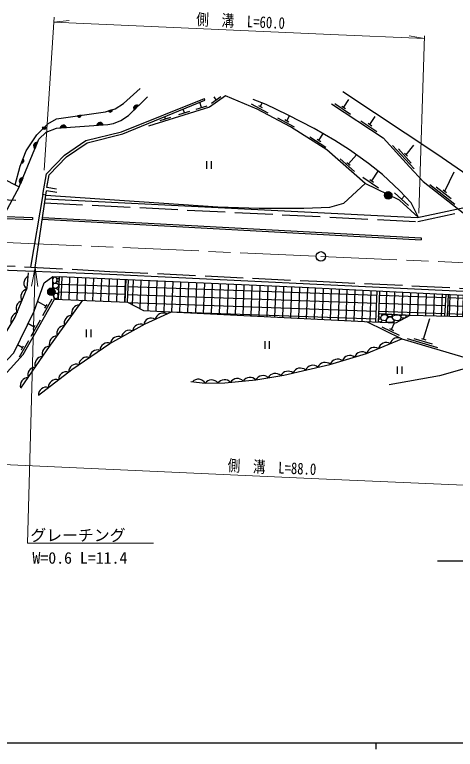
# Model space of a CAD drawing. Units: millimetres at full size, sheet at 1:1000; details may follow other scales. Extents: x 40000 to 680000, y 20000 to 380000.
# Drawn here: x 111074 to 180515, y 204000 to 319736 of the extents above; entities that cross this region are included whole.
import ezdxf
from ezdxf.enums import TextEntityAlignment as Align

# ---------------------------------------------------------------- set-up
doc = ezdxf.new("R2010")
doc.units = ezdxf.units.MM
doc.header["$LTSCALE"] = 1000
doc.linetypes.add('CHAIN', pattern=[18.5, 12, -1.5, 3.5, -1.5])
doc.linetypes.add('DASHED', pattern=[7.5, 6, -1.5])
for name, color, linetype, lineweight in [('M-BGD', 7, 'Continuous', 25), ('M-BMK', 2, 'CHAIN', 13), ('M-BMK-SRVR', 3, 'Continuous', 25), ('M-STR-HTXT', 7, 'Continuous', 13), ('M-STR-STR1', 1, 'Continuous', 25), ('M-TTL-BAND', 7, 'Continuous', 25)]:
    doc.layers.add(name, color=color, linetype=linetype, lineweight=lineweight)
doc.styles.add('ＭＳ ゴシック', font='')
doc.styles.get('ＭＳ ゴシック').set_extended_font_data('MS Gothic')
pattern_1 = [(88, (-0, -0), (-1249.2385, 43.6244), []), (178, (-0, -0), (-43.6244, -1249.2385), [])]

# ---------------------------------------------------------------- blocks, each defined once
blk = doc.blocks.new('open_arrow')
at = {"color": 0, "linetype": 'Continuous', "lineweight": -2}
blk.add_lwpolyline([(7.5, 1.25), (0, 0), (7.5, -1.25)], dxfattribs=at)

msp = doc.modelspace()

# ---------------------------------------------------------------- hatches: boundary and pattern name
at = {"layer": 'M-BGD'}
for points in [[(126458, 304753), (125860, 304565, 0.84072)], [(129903, 304708, -0.82183), (130603, 305409)], [(121571, 303884), (120951, 303797, 0.84072)], [(119222, 301962, 0.82183), (118234, 301889)], [(124012, 302313, -0.82183), (125000, 302385)], [(116032, 301942), (115406, 301942, 0.84072)], [(114282, 298666, -0.82183), (114657, 299583)], [(112365, 296972), (112129, 296393, 0.84072)], [(112017, 293121, -0.82183), (112391, 294038)], [(169335, 291258, -0.41421), (169935, 291858, -0.41421), (170535, 291258, -1)], [(116271, 276075, -0.41421), (116871, 276675, -0.41421), (117471, 276075, -1)]]:
    msp.add_hatch(color=256, dxfattribs=at).paths.add_polyline_path(points)
h = msp.add_hatch(dxfattribs=at)
h.set_pattern_fill('USER', color=256, style=0, pattern_type=2)
h.set_pattern_definition(pattern_1)
h.paths.add_polyline_path([(128497, 274477), (128647, 277968), (118065, 278420), (117922, 274909)])
h = msp.add_hatch(dxfattribs=at)
h.set_pattern_fill('USER', color=256, style=0, pattern_type=2)
h.set_pattern_definition(pattern_1)
h.paths.add_polyline_path([(156390, 276770), (129004, 277953), (128862, 274462), (131349, 273151), (166216, 271417), (167979, 271336), (168219, 276185)])
h = msp.add_hatch(dxfattribs=at)
h.set_pattern_fill('USER', color=256, style=0, pattern_type=2)
h.set_pattern_definition(pattern_1)
h.paths.add_polyline_path([(168627, 276165), (168453, 272643), (173419, 272410), (178883, 272254), (179051, 275649)])
h = msp.add_hatch(dxfattribs=at)
h.set_pattern_fill('USER', color=256, style=0, pattern_type=2)
h.set_pattern_definition(pattern_1)
h.paths.add_polyline_path([(179275, 272243), (181715, 272173), (181810, 275513), (179442, 275630)])

# ---------------------------------------------------------------- linework, layer by layer
for p, q in [((142114, 305809), (143587, 306843)), ((142851, 306326), (142506, 306817)), ((140537, 305119), (140273, 305952)), ((141063, 306275), (140970, 306508)), ((148325, 305709), (150970, 304293)), ((149789, 305266), (150090, 305827)), ((161512, 305722), (164017, 304072)), ((162930, 305148), (163755, 306400)), ((126458, 304753), (125860, 304565)), ((129903, 304708), (130603, 305409)), ((136965, 303986), (138680, 304530)), ((137822, 304258), (137628, 304871)), ((139679, 304847), (141395, 305391)), ((149481, 305431), (150098, 305100)), ((162638, 305340), (163222, 304955)), ((121571, 303884), (120951, 303797)), ((133983, 303041), (135699, 303585)), ((134841, 303313), (134723, 303684)), ((152483, 303484), (155128, 302068)), ((153947, 303040), (154358, 303809)), ((167055, 302429), (167881, 303681)), ((124012, 302313), (125000, 302385)), ((153638, 303205), (154255, 302875)), ((165638, 303004), (168143, 301353)), ((166763, 302621), (167348, 302236)), ((116032, 301942), (115406, 301942)), ((118234, 301889), (119222, 301962)), ((159019, 299939), (159681, 300994)), ((157589, 300482), (160131, 298888)), ((158723, 300125), (159316, 299753)), ((114282, 298666), (114657, 299583)), ((170640, 299126), (174004, 295427)), ((172766, 297680), (173961, 299199)), ((163674, 296239), (164930, 297663)), ((171535, 298588), (173553, 296369)), ((172530, 297939), (173002, 297421)), ((112365, 296972), (112129, 296393)), ((141314, 296642), (141314, 295468)), ((142014, 296642), (142014, 295468)), ((162351, 297006), (164601, 295022)), ((163412, 296471), (163937, 296008)), ((112017, 293121), (112391, 294038)), ((165940, 294155), (168425, 292475)), ((167350, 293564), (168372, 295074)), ((178854, 291919), (180317, 294982)), ((167060, 293760), (167640, 293368)), ((176512, 292979), (180459, 289911)), ((115977, 291325), (116085, 291995)), ((117716, 291733), (116085, 291995)), ((117640, 292250), (116163, 292487)), ((170912, 291682), (173122, 289653)), ((177485, 292603), (179854, 290762)), ((178577, 292134), (179130, 291704)), ((115533, 291397), (113571, 279968)), ((114285, 279930), (115977, 291325)), ((115977, 291325), (115533, 291397)), ((172017, 290668), (172511, 291207)), ((98798, 288322), (113896, 287787)), ((98787, 288023), (113885, 287487)), ((113896, 287787), (113885, 287487)), ((115441, 287801), (115425, 287502)), ((115425, 287502), (175143, 284279)), ((115441, 287801), (175159, 284579)), ((175159, 284579), (175143, 284279)), ((128497, 274477), (128647, 277968)), ((128862, 274462), (129004, 277953)), ((167979, 271336), (168219, 276185)), ((168388, 271317), (168627, 276165)), ((178883, 272254), (179051, 275649)), ((179275, 272243), (179442, 275630)), ((115996, 273795), (114670, 274545)), ((115519, 272342), (116996, 274953)), ((115824, 273490), (116169, 274100)), ((168453, 272643), (173419, 272410)), ((114144, 270518), (113169, 271070)), ((113667, 269065), (115143, 271677)), ((113972, 270214), (114316, 270823)), ((170438, 270150), (170949, 271199)), ((175507, 268599), (176475, 271853)), ((122351, 270121), (122351, 268947)), ((123051, 270121), (123051, 268947)), ((168958, 270537), (171655, 269223)), ((170123, 270303), (170752, 269997)), ((172940, 268736), (177732, 267311)), ((173984, 268738), (176859, 267884)), ((175172, 268698), (175843, 268499)), ((112303, 267261), (111531, 267698)), ((111826, 265808), (113302, 268420)), ((112131, 266957), (112475, 267566)), ((150500, 268290), (150500, 267116)), ((151200, 268290), (151200, 267116)), ((171364, 264308), (171364, 263134)), ((172064, 264308), (172064, 263134))]:
    msp.add_line(p, q, dxfattribs=at)
for points in [[(111129, 292940), (111915, 295871), (112898, 298276), (114580, 300782), (116284, 302517), (117643, 303334), (125395, 304419), (126923, 304899), (128247, 305766), (130838, 308115)], [(111801, 292595), (114884, 300139), (116050, 301203), (117662, 301847), (125765, 302441), (126659, 302607), (127822, 303048), (129030, 303836), (132002, 306808)], [(174694, 287803), (171713, 290539), (166303, 293120), (160251, 298459), (154521, 302052), (149303, 304845), (144292, 306971), (141754, 305189), (132181, 302155)], [(162800, 307628), (177579, 297798), (183177, 293957), (198601, 292862), (199985, 294541), (214458, 293302)], [(115533, 291397), (116064, 294688), (118912, 297581), (122293, 299905), (127910, 301285), (140970, 306508)], [(116163, 292487), (116485, 294495), (119250, 297364), (122484, 299558), (128100, 300979), (141063, 306275)], [(174694, 287803), (173548, 290078), (171795, 291987), (169027, 294556), (166812, 296307), (163821, 298461), (161553, 299923), (158263, 301805), (154049, 303968), (150699, 305597), (148662, 306367)], [(161002, 305699), (169123, 300347), (173297, 295759), (175435, 293436), (182020, 288318), (189081, 286240), (226369, 285146)], [(115977, 291325), (143097, 289489), (149581, 289240), (156625, 289239), (160763, 289408), (162940, 290017), (166303, 293120)], [(65228, 292489), (86411, 291619), (111254, 290511)], [(115884, 290700), (174546, 287771), (184636, 289925)], [(103505, 261325), (108326, 267443), (111174, 272056), (113056, 276688), (113262, 279076)], [(104752, 279715), (126065, 278848), (158675, 277280), (182869, 276141), (194138, 275512), (199637, 273482), (207891, 269189), (216404, 265487), (225778, 264285), (235450, 264487), (242611, 265484), (261844, 270035)], [(107964, 263378), (110920, 266440), (114126, 273039), (115731, 277480), (117066, 278474)], [(117329, 274933), (117079, 275824), (117066, 278474), (118065, 278420)], [(117329, 274933), (128862, 274462), (131349, 273151), (166216, 271417), (171163, 271190), (173419, 272410), (181715, 272173), (181810, 275513), (156390, 276770), (128842, 277960), (118065, 278420), (117922, 274909)], [(117606, 276648), (117879, 276481), (117976, 276240), (117963, 275929), (117740, 275830), (117522, 275833), (117265, 275904), (117077, 276099), (117076, 276439), (117201, 276551), (117297, 276587), (117375, 276642)], [(107830, 261219), (112387, 266191), (117329, 274933)], [(112057, 260917), (116166, 266931), (121817, 274749)], [(114808, 259787), (120068, 263820), (126061, 267911), (131660, 271025), (135780, 272931)], [(168789, 272034), (168560, 272057), (168509, 272096), (168431, 272195), (168445, 272478), (168591, 272636), (168823, 272625), (168935, 272561), (168961, 272501), (168963, 272349), (168860, 272231)], [(170851, 271664), (170883, 271512), (170771, 271368), (170624, 271292), (170333, 271228), (169785, 271253), (169682, 271421), (169659, 271673), (169794, 271934), (169976, 272081), (170202, 272113), (170481, 272066), (170631, 271940)], [(166492, 271404), (172102, 268672), (185047, 264823), (178011, 262823), (170072, 261399)], [(168959, 271627), (168950, 271497), (168865, 271406), (168689, 271303), (168392, 271406), (168409, 271751), (168557, 271831), (168648, 271837), (168804, 271829)], [(138820, 261939), (141068, 261688), (144197, 261727), (149066, 262199), (153478, 262968), (160726, 264634), (166495, 266356), (172102, 268672)], [(177713, 233703), (183346, 233703), (183739, 234883), (186077, 234883), (186621, 233460), (199734, 233460), (199734, 234359), (200871, 234359), (200871, 233464), (243872, 233464)]]:
    msp.add_lwpolyline(points, dxfattribs=at)
at = {"layer": 'M-BGD', "linetype": 'DASHED'}
for points in [[(115793, 290087), (174595, 287151), (184765, 289322)], [(105136, 280417), (126086, 279302), (158696, 277734), (182892, 276594), (194232, 275961)]]:
    msp.add_lwpolyline(points, dxfattribs=at)
at = {"layer": 'M-BGD'}
for points in [[(117631, 277594), (117468, 277398), (117285, 277398), (117070, 277672), (117068, 278120), (117282, 278392), (117471, 278452), (117621, 278321), (117666, 278202), (117726, 277978), (117703, 277772)], [(118038, 277752), (117917, 277643), (117840, 277669), (117726, 277978), (117824, 278163), (117940, 278211), (118053, 278130)], [(118012, 277129), (117933, 277242), (117792, 277312), (117480, 277413), (117468, 277398), (117285, 277398), (117128, 277290), (117072, 277149), (117074, 276815), (117375, 276642), (117606, 276648), (117867, 276844), (118007, 276987)], [(117522, 275833), (117333, 275749), (117294, 275691), (117187, 275438), (117274, 275128), (117541, 275027), (117683, 275030), (117936, 275258), (117948, 275546), (117869, 275665), (117824, 275749), (117740, 275830)], [(169823, 272301), (169659, 271673), (169473, 271500), (169203, 271539), (168959, 271627), (168804, 271829), (168789, 272034), (168860, 272231), (169003, 272395), (169168, 272474), (169362, 272495), (169546, 272483)], [(170202, 272113), (170038, 272140), (169879, 272213), (169823, 272301), (169826, 272386), (169989, 272571), (170520, 272546), (170515, 272440), (170583, 272380), (170608, 272178), (170472, 272161)], [(171976, 272101), (171867, 271826), (171706, 271623), (171430, 271500), (171157, 271541), (170851, 271664), (170631, 271940), (170608, 272178), (170699, 272301), (170957, 272392), (171643, 272426), (171882, 272283)], [(172504, 271915), (172217, 271908), (172055, 271990), (171976, 272101), (171964, 272216), (172005, 272330), (172266, 272464), (172621, 272447), (172716, 272321), (172742, 272216), (172719, 272096), (172599, 271966)]]:
    msp.add_lwpolyline(points, close=True, dxfattribs=at)
for centre in [(169935, 291258), (116871, 276075)]:
    msp.add_circle(centre, 600, dxfattribs=at)
for centre, radius, start, end in [((126143, 304711), 318, 207.31677, 7.5345), ((130322, 304990), 505, 56.1624, 213.82059), ((121254, 303895), 318, 197.85893, 358.07666), ((118735, 301828), 505, 15.36243, 173.02062), ((124513, 302251), 505, 15.36243, 173.02062), ((115719, 301997), 318, 189.89113, 350.10887), ((114560, 299087), 505, 78.94408, 236.60227), ((112197, 296703), 318, 257.66824, 57.88597), ((112295, 293543), 505, 78.94408, 236.60227), ((113672, 277414), 1154, 113.61886, 232.97107), ((113295, 275285), 1250, 104.7636, 211.0238), ((112543, 273432), 1250, 104.7636, 211.0238), ((121294, 272746), 1250, 91.00908, 197.26928), ((111826, 271472), 1363, 105.09292, 199.09209), ((120123, 271125), 1250, 91.00908, 197.26928), ((134434, 271482), 1250, 61.688, 167.94821), ((130896, 269743), 1250, 65.95479, 172.215), ((132569, 270766), 1169, 56.65629, 174.22026), ((118951, 269504), 1250, 91.00908, 197.26928), ((129149, 268770), 1250, 65.95479, 172.215), ((117779, 267883), 1250, 91.00908, 197.26928), ((127401, 267798), 1250, 65.95479, 172.215), ((171464, 267597), 1250, 59.31044, 165.57065), ((116625, 266274), 1250, 92.52828, 198.78849), ((125745, 266798), 1241, 70.38104, 177.65056), ((169616, 266833), 1250, 59.31044, 165.57065), ((124102, 265666), 1250, 71.18849, 177.4487), ((165815, 265370), 1250, 53.49243, 159.75264), ((167767, 266070), 1250, 59.31044, 165.57065), ((115497, 264623), 1250, 92.52828, 198.78849), ((122450, 264538), 1250, 71.18849, 177.4487), ((161982, 264226), 1250, 53.49243, 159.75264), ((163899, 264798), 1250, 53.49243, 159.75264), ((114369, 262971), 1250, 92.52828, 198.78849), ((120767, 263477), 1198, 68.76833, 181.85074), ((156106, 262803), 1250, 49.81197, 156.07217), ((158055, 263251), 1250, 49.81197, 156.07217), ((160004, 263698), 1250, 49.81197, 156.07217), ((119232, 262234), 1250, 74.34626, 180.60646), ((150183, 261632), 1250, 46.76029, 153.02049), ((152153, 261976), 1250, 46.76029, 153.02049), ((154168, 262259), 1318, 52.87838, 151.55265), ((113207, 261319), 1250, 91.00908, 197.26928), ((117645, 261018), 1250, 74.34626, 180.60646), ((140015, 261051), 1250, 30.49905, 136.75925), ((142101, 260951), 1250, 37.57158, 143.83178), ((144132, 260915), 1311, 43.23243, 142.4998), ((146155, 261163), 1250, 42.40945, 148.66966), ((148146, 261356), 1250, 42.40945, 148.66966), ((116058, 259801), 1250, 74.34626, 180.60646)]:
    msp.add_arc(centre, radius, start, end, dxfattribs=at)
at = {"layer": 'M-BMK'}
msp.add_lwpolyline([(59832, 286161), (109631, 283867), (159328, 281656), (212992, 279290), (224408, 278848), (233525, 279107), (241124, 279340), (253270, 280268), (259999, 280792)], dxfattribs=at)
at = {"layer": 'M-BMK-SRVR'}
msp.add_circle((159328, 281656), 750, dxfattribs=at)
at = {"layer": 'M-STR-HTXT'}
for p, q in [((115710, 295249), (117290, 319371)), ((117237, 318563), (119681, 318796)), ((175666, 315970), (173253, 316418)), ((174744, 288466), (175681, 316411))]:
    msp.add_line(p, q, dxfattribs=at)
for points in [[(117237, 318563), (160883, 316622), (175666, 315970)], [(114285, 279930), (113087, 236461), (113796, 236487), (132936, 236487)], [(103783, 249099), (108048, 248903), (157773, 246691), (192769, 245148)]]:
    msp.add_lwpolyline(points, dxfattribs=at)
at = {"layer": 'M-STR-STR1'}
for p, q in [((109012, 294029), (111801, 292595)), ((111801, 292595), (103558, 277534))]:
    msp.add_line(p, q, dxfattribs=at)
at = {"layer": 'M-TTL-BAND'}
for p, q in [((40000, 205000), (579000, 205000)), ((168000, 205000), (168000, 204000))]:
    msp.add_line(p, q, dxfattribs=at)

# ---------------------------------------------------------------- block references
at = {"layer": 'M-STR-HTXT', "xscale": 400, "yscale": 400, "rotation": 268.4}
msp.add_blockref('open_arrow', (114285, 279930), dxfattribs=at)

# ---------------------------------------------------------------- texts
at = {"layer": 'M-STR-HTXT', "style": 'ＭＳ ゴシック', "width": 0.8}
for s, p in [('側\u3000溝\u3000L=60.0', (146605, 317257)), ('側\u3000溝\u3000L=88.0', (151548, 246968))]:
    msp.add_text(s, height=1833, rotation=357.453, dxfattribs=at).set_placement(p, align=Align.BOTTOM_CENTER)
at = {"layer": 'M-STR-HTXT', "style": 'ＭＳ ゴシック'}
for s, p in [('グレーチング', (113541, 237726)), ('W=0.6 L=11.4', (113871, 234157))]:
    msp.add_text(s, height=1833, dxfattribs=at).set_placement(p, align=Align.MIDDLE_LEFT)

doc.saveas('drawing.dxf')
